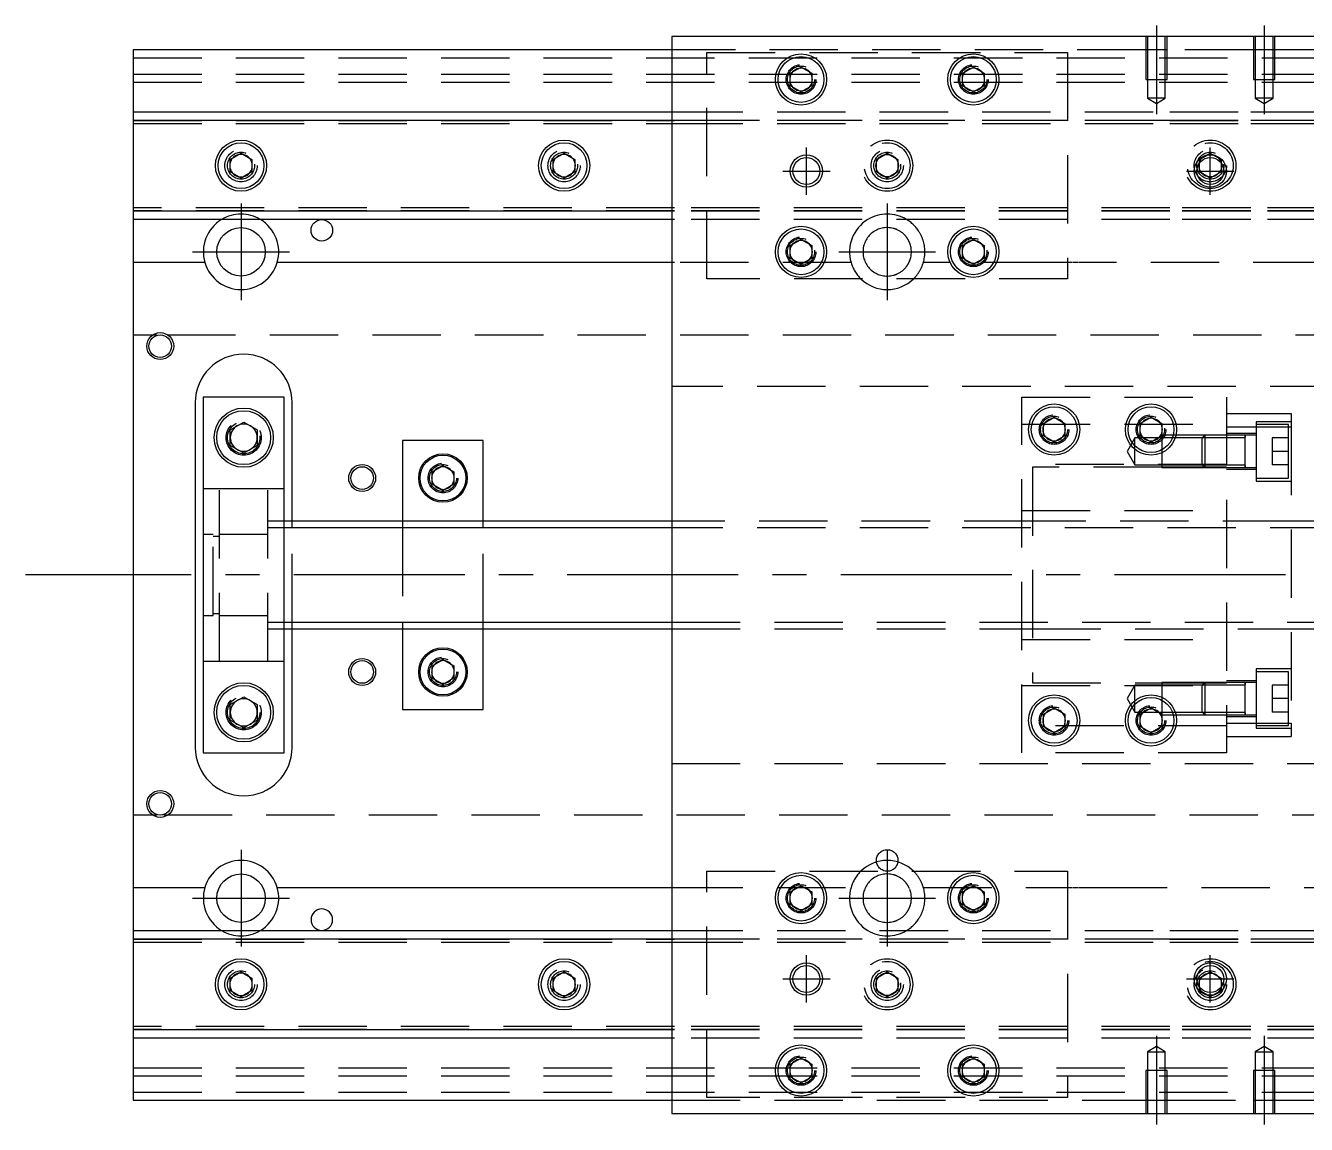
# Model space of a CAD drawing. Extents: x -20 to 632, y -271 to 102.
# Drawn here: x -20 to 217.8, y -102 to 102 of the extents above; entities that cross this region are included whole.
import ezdxf

# ---------------------------------------------------------------- set-up
doc = ezdxf.new("R2010")
doc.units = 0
doc.linetypes.add('CENTER', pattern=[50.8, 31.75, -6.35, 6.35, -6.35])
doc.linetypes.add('DASHED', pattern=[19.05, 12.7, -6.35])
doc.layers.get('0').update_dxf_attribs({"linetype": 'CONTINUOUS'})
doc.layers.add('CENTER', color=1, linetype='CENTER')

msp = doc.modelspace()

# ---------------------------------------------------------------- linework, layer by layer
at = {"color": 7, "linetype": 'CONTINUOUS'}
for p, q in [((300, 100), (100, 100)), ((100, 100), (100, -100)), ((0, 97.5), (0, 86)), ((100, 97.5), (0, 97.5)), ((122, 93.1547), (124, 94.309402)), ((122, 90.8453), (122, 93.1547)), ((124, 94.309402), (126, 93.1547)), ((126, 93.1547), (126, 90.8453)), ((154, 93.1547), (156, 94.309402)), ((154, 90.8453), (154, 93.1547)), ((156, 94.309402), (158, 93.1547)), ((158, 93.1547), (158, 90.8453)), ((124, 89.690598), (122, 90.8453)), ((126, 90.8453), (124, 89.690598)), ((156, 89.690598), (154, 90.8453)), ((158, 90.8453), (156, 89.690598)), ((0, 86), (0, 84.460392)), ((0, 86), (100, 86)), ((0, 84.460392), (0, 67.539608)), ((0, 84.460392), (100, 84.460392)), ((18, 77.1547), (20, 78.309402)), ((18, 74.8453), (18, 77.1547)), ((20, 78.309402), (22, 77.1547)), ((22, 77.1547), (22, 74.8453)), ((78, 77.1547), (80, 78.309402)), ((78, 74.8453), (78, 77.1547)), ((80, 78.309402), (82, 77.1547)), ((82, 77.1547), (82, 74.8453)), ((20, 73.690598), (18, 74.8453)), ((22, 74.8453), (20, 73.690598)), ((80, 73.690598), (78, 74.8453)), ((82, 74.8453), (80, 73.690598)), ((100, 67.539608), (0, 67.539608)), ((0, 67.539608), (0, 66)), ((100, 66), (0, 66)), ((0, 66), (0, 58)), ((122, 61.1547), (124, 62.309402)), ((124, 62.309402), (126, 61.1547)), ((154, 61.1547), (156, 62.309402)), ((156, 62.309402), (158, 61.1547)), ((122, 58.8453), (122, 61.1547)), ((126, 61.1547), (126, 58.8453)), ((154, 58.8453), (154, 61.1547)), ((158, 61.1547), (158, 58.8453)), ((13.291796, 58), (0, 58)), ((0, 58), (0, -58)), ((100, 58), (26.708204, 58)), ((124, 57.690598), (122, 58.8453)), ((126, 58.8453), (124, 57.690598)), ((156, 57.690598), (154, 58.8453)), ((158, 58.8453), (156, 57.690598)), ((11.5, 32), (11.5, -32)), ((28, 33), (13, 33)), ((13, 33), (13, -33)), ((28, -33), (28, 33)), ((29.5, 10), (29.5, 32)), ((169, 28.1547), (171, 29.309402)), ((171, 29.309402), (173, 28.1547)), ((187, 28.1547), (189, 29.309402)), ((189, 29.309402), (191, 28.1547)), ((18, 26.943376), (20.5, 28.386752)), ((18, 24.056624), (18, 26.943376)), ((20.5, 28.386752), (23, 26.943376)), ((23, 26.943376), (23, 24.056624)), ((169, 25.8453), (169, 28.1547)), ((173, 28.1547), (173, 25.8453)), ((187, 25.8453), (187, 28.1547)), ((191, 28.1547), (191, 25.8453)), ((20.5, 22.613248), (18, 24.056624)), ((23, 24.056624), (20.5, 22.613248)), ((50, 25), (50, 10)), ((65, 25), (50, 25)), ((65, 10), (65, 25)), ((171, 24.690598), (169, 25.8453)), ((173, 25.8453), (171, 24.690598)), ((189, 24.690598), (187, 25.8453)), ((191, 25.8453), (189, 24.690598)), ((206.5, 25.449674), (206.5, 25.949678)), ((55.5, 19.1547), (57.5, 20.309402)), ((55.5, 16.8453), (55.5, 19.1547)), ((57.5, 20.309402), (59.5, 19.1547)), ((59.5, 19.1547), (59.5, 16.8453)), ((206.5, 19.949668), (206.5, 20.449674)), ((57.5, 15.690598), (55.5, 16.8453)), ((59.5, 16.8453), (57.5, 15.690598)), ((100, 10), (28, 10)), ((28, -10), (100, -10)), ((29.5, -32), (29.5, -10)), ((50, -10), (50, -25)), ((65, -25), (65, -10)), ((55.5, -16.8453), (57.5, -15.690598)), ((57.5, -15.690598), (59.5, -16.8453)), ((55.5, -19.1547), (55.5, -16.8453)), ((59.5, -16.8453), (59.5, -19.1547)), ((57.5, -20.309402), (55.5, -19.1547)), ((59.5, -19.1547), (57.5, -20.309402)), ((18, -24.056624), (20.5, -22.613248)), ((20.5, -22.613248), (23, -24.056624)), ((18, -26.943376), (18, -24.056624)), ((23, -24.056624), (23, -26.943376)), ((50, -25), (65, -25)), ((169, -25.8453), (171, -24.690598)), ((169, -28.1547), (169, -25.8453)), ((171, -24.690598), (173, -25.8453)), ((173, -25.8453), (173, -28.1547)), ((187, -25.8453), (189, -24.690598)), ((187, -28.1547), (187, -25.8453)), ((189, -24.690598), (191, -25.8453)), ((191, -25.8453), (191, -28.1547)), ((206.5, -25.949678), (206.5, -25.94865)), ((20.5, -28.386752), (18, -26.943376)), ((23, -26.943376), (20.5, -28.386752)), ((171, -29.309402), (169, -28.1547)), ((173, -28.1547), (171, -29.309402)), ((189, -29.309402), (187, -28.1547)), ((191, -28.1547), (189, -29.309402)), ((13, -33), (28, -33)), ((0, -58), (0, -66)), ((0, -58), (13.291796, -58)), ((26.708204, -58), (100, -58)), ((122, -58.8453), (124, -57.690598)), ((122, -61.1547), (122, -58.8453)), ((124, -57.690598), (126, -58.8453)), ((126, -58.8453), (126, -61.1547)), ((154, -58.8453), (156, -57.690598)), ((154, -61.1547), (154, -58.8453)), ((156, -57.690598), (158, -58.8453)), ((158, -58.8453), (158, -61.1547)), ((124, -62.309402), (122, -61.1547)), ((126, -61.1547), (124, -62.309402)), ((156, -62.309402), (154, -61.1547)), ((158, -61.1547), (156, -62.309402)), ((0, -66), (0, -67.539608)), ((0, -66), (100, -66)), ((0, -67.539608), (100, -67.539608)), ((0, -67.539608), (0, -84.460392)), ((18, -74.8453), (20, -73.690598)), ((20, -73.690598), (22, -74.8453)), ((78, -74.8453), (80, -73.690598)), ((80, -73.690598), (82, -74.8453)), ((18, -77.1547), (18, -74.8453)), ((22, -74.8453), (22, -77.1547)), ((78, -77.1547), (78, -74.8453)), ((82, -74.8453), (82, -77.1547)), ((20, -78.309402), (18, -77.1547)), ((22, -77.1547), (20, -78.309402)), ((80, -78.309402), (78, -77.1547)), ((82, -77.1547), (80, -78.309402)), ((100, -84.460392), (0, -84.460392)), ((0, -84.460392), (0, -86)), ((100, -86), (0, -86)), ((0, -86), (0, -97.5)), ((122, -90.8453), (124, -89.690598)), ((124, -89.690598), (126, -90.8453)), ((154, -90.8453), (156, -89.690598)), ((156, -89.690598), (158, -90.8453)), ((122, -93.1547), (122, -90.8453)), ((126, -90.8453), (126, -93.1547)), ((154, -93.1547), (154, -90.8453)), ((158, -90.8453), (158, -93.1547)), ((124, -94.309402), (122, -93.1547)), ((126, -93.1547), (124, -94.309402)), ((156, -94.309402), (154, -93.1547)), ((158, -93.1547), (156, -94.309402)), ((0, -97.5), (100, -97.5)), ((100, -100), (300, -100))]:
    msp.add_line(p, q, dxfattribs=at)
at = {"color": 3, "linetype": 'DASHED'}
for p, q in [((188.000006, 100), (188.000006, 92)), ((188.35, 100), (188.35, 92)), ((191.65, 92), (191.65, 100)), ((191.999994, 92), (191.999994, 100)), ((208.000006, 100), (208.000006, 92)), ((208.35, 100), (208.35, 92)), ((211.65, 92), (211.65, 100)), ((211.999994, 92), (211.999994, 100)), ((0, 96), (400, 96)), ((188.000006, 97.5), (100, 97.5)), ((106.5, 55), (106.5, 97)), ((106.5, 97), (173.5, 97)), ((173.5, 97), (173.5, 55)), ((191.999994, 97.5), (188.000006, 97.5)), ((208.000006, 97.5), (191.999994, 97.5)), ((211.999994, 97.5), (208.000006, 97.5)), ((300, 97.5), (211.999994, 97.5)), ((0, 93), (400, 93)), ((0, 91.5), (400, 91.5)), ((188.000006, 92), (191.999994, 92)), ((188.35, 92), (188.35, 88.5)), ((191.65, 88.5), (191.65, 92)), ((208.000006, 92), (211.999994, 92)), ((208.35, 92), (208.35, 88.5)), ((211.65, 88.5), (211.65, 92)), ((191.65, 88.5), (188.35, 88.5)), ((188.35, 88.5), (190, 87.547372)), ((190, 87.547372), (191.65, 88.5)), ((211.65, 88.5), (208.35, 88.5)), ((208.35, 88.5), (210, 87.547372)), ((210, 87.547372), (211.65, 88.5)), ((100, 86), (100.5, 86)), ((100.5, 86), (192.5, 86)), ((192.5, 86), (207.5, 86)), ((207.5, 86), (299.5, 86)), ((0, 84.403994), (100.5, 84.403994)), ((0, 83.8), (100.5, 83.8)), ((100, 84.460392), (100.5, 84.460392)), ((100.5, 84.460392), (192.5, 84.460392)), ((192.5, 84.403994), (100.5, 84.403994)), ((100.5, 83.8), (192.5, 83.8)), ((192.5, 84.460392), (207.5, 84.460392)), ((192.5, 84.403994), (207.5, 84.403994)), ((192.5, 83.8), (207.5, 83.8)), ((207.5, 84.460392), (299.5, 84.460392)), ((299.5, 84.403994), (207.5, 84.403994)), ((207.5, 83.8), (299.5, 83.8)), ((22.483582, 76.286038), (22.5, 76)), ((82.483582, 76.286038), (82.5, 76)), ((138, 77.1547), (140, 78.309402)), ((138, 74.8453), (138, 77.1547)), ((140, 78.309402), (142, 77.1547)), ((142, 77.1547), (142, 74.8453)), ((142.483582, 76.286038), (142.5, 76)), ((198, 77.1547), (200, 78.309402)), ((198, 74.8453), (198, 77.1547)), ((200, 78.309402), (202, 77.1547)), ((202, 77.1547), (202, 74.8453)), ((202.483582, 76.286038), (202.5, 76)), ((140, 73.690598), (138, 74.8453)), ((142, 74.8453), (140, 73.690598)), ((200, 73.690598), (198, 74.8453)), ((202, 74.8453), (200, 73.690598)), ((100.5, 68.2), (0, 68.2)), ((100.5, 67.596006), (0, 67.596006)), ((100.5, 67.539608), (100, 67.539608)), ((192.5, 68.2), (100.5, 68.2)), ((192.5, 67.596006), (100.5, 67.596006)), ((192.5, 67.539608), (100.5, 67.539608)), ((207.5, 68.2), (192.5, 68.2)), ((207.5, 67.596006), (192.5, 67.596006)), ((207.5, 67.539608), (192.5, 67.539608)), ((299.5, 68.2), (207.5, 68.2)), ((299.5, 67.596006), (207.5, 67.596006)), ((299.5, 67.539608), (207.5, 67.539608)), ((100.5, 66), (100, 66)), ((192.5, 66), (100.5, 66)), ((207.5, 66), (192.5, 66)), ((299.5, 66), (207.5, 66)), ((126.483582, 60.286038), (126.5, 60)), ((158.483582, 60.286038), (158.5, 60)), ((100.5, 58), (100, 58)), ((133.291796, 58), (100.5, 58)), ((170.691578, 58), (146.708204, 58)), ((155.464102, 58), (155.359688, 58)), ((156.640312, 58), (156.535898, 58)), ((171.25, 58), (170.691578, 58)), ((173.112542, 58), (171.25, 58)), ((173.5, 58), (173.112542, 58)), ((174.359688, 58), (173.5, 58)), ((175.535898, 58), (174.464102, 58)), ((176.5, 58), (175.640312, 58)), ((176.887458, 58), (176.5, 58)), ((178.75, 58), (176.887458, 58)), ((179.308422, 58), (178.75, 58)), ((220.691578, 58), (179.308422, 58)), ((173.5, 55), (106.5, 55)), ((4.359688, 44.5), (0, 44.5)), ((400, 44.5), (5.640312, 44.5)), ((300, 35), (100, 35)), ((165, 33), (203, 33)), ((165, -33), (165, 33)), ((203, 33), (203, -33)), ((203, 30), (215, 30)), ((215, 30), (215, 27.495454)), ((165, 28), (203, 28)), ((168.5, 27), (168.518502, 27.303588)), ((191.483582, 27.286038), (191.5, 27)), ((203, 27.495454), (215, 27.495454)), ((208.5, 26.249674), (203, 26.249674)), ((208.5, 28.449674), (208.5, 17.449674)), ((215, 28.449674), (208.5, 28.449674)), ((214.5, 27.949674), (208.5, 27.949674)), ((214.5, 17.949674), (214.5, 27.949674)), ((215, 27.495454), (215, -27.495454)), ((23.477798, 25.864306), (23.5, 25.5)), ((186, 25.449674), (184.556624, 22.949674)), ((186, 20.449674), (186, 25.449674)), ((187.583494, 25.449674), (186, 25.449674)), ((187.59475, 25.439464), (187.583494, 25.449674)), ((190.416436, 25.449674), (187.583494, 25.449674)), ((190.416506, 25.449674), (190.32061, 25.367214)), ((191, 25.449674), (190.416436, 25.449674)), ((191.268656, 25.949668), (191, 25.949668)), ((191, 25.8453), (191, 25.5)), ((191, 25.5), (191, 25.112542)), ((198.49998, 25.449674), (191, 25.449674)), ((191, 25.112542), (191, 23.25)), ((191.541516, 25.949668), (191.268656, 25.949668)), ((193.118168, 25.949668), (191.541516, 25.949668)), ((193.632418, 25.949668), (193.118168, 25.949668)), ((198.99998, 25.949668), (193.632418, 25.949668)), ((199, 25.949674), (198.5, 25.449674)), ((198.5, 20.449674), (198.5, 25.449674)), ((203, 25.449674), (198.5, 25.449674)), ((203, 25.949668), (198.999994, 25.949668)), ((199, 25.949674), (199, 19.949674)), ((203, 25.949674), (199, 25.949674)), ((206.505, 25.949674), (203.00002, 25.949674)), ((206.5, 25.449674), (203.00002, 25.449674)), ((208.5, 25.949674), (206.495, 25.949674)), ((206.5, 25.599876), (206.5, 25.949674)), ((206.5, 25.949674), (206.5, 25.599876)), ((206.5, 20.29947), (206.5, 25.599876)), ((211.5, 25.449674), (211.5, 22.949674)), ((214.5, 25.449674), (211.5, 25.449674)), ((184.556624, 22.949674), (186, 20.449674)), ((191, 23.25), (191, 22.691578)), ((191, 22.691578), (191, 19.949678)), ((211.5, 22.949674), (211.5, 20.449674)), ((214.5, 22.949674), (211.5, 22.949674)), ((203, 20.5), (165, 20.5)), ((167, 20), (167, -20)), ((191, 20), (167, 20)), ((186, 20.449674), (191, 20.449674)), ((191, 20.449674), (198.49998, 20.449674)), ((198.949674, 20), (191, 20)), ((191, 19.949678), (198.99998, 19.949678)), ((198.5, 20.449674), (203, 20.449674)), ((198.5, 20.449674), (199, 19.949674)), ((203, 20), (198.949674, 20)), ((198.999994, 19.949678), (203, 19.949678)), ((199, 19.949674), (203, 19.949674)), ((203, 19.649674), (208.5, 19.649674)), ((203.00002, 20.449674), (206.5, 20.449674)), ((203.00002, 19.949674), (206.505, 19.949674)), ((206.495, 19.949674), (208.5, 19.949674)), ((206.5, 19.949674), (206.5, 20.29947)), ((206.5, 20.29947), (206.5, 19.949674)), ((214.5, 20.449674), (211.5, 20.449674)), ((55, 18), (55.012884, 18.253488)), ((208.5, 17.949674), (214.5, 17.949674)), ((208.5, 17.449674), (215, 17.449674)), ((16, 16), (13, 16)), ((16, -16), (16, 16)), ((25, 16), (16, 16)), ((25, -16), (25, 16)), ((28, 16), (25, 16)), ((165, 12), (203, 12)), ((28, 10), (25, 10)), ((29.5, 8.75), (29.5, 10)), ((50, 10), (50, 8.75)), ((65, 8.75), (65, 10)), ((167, 10), (100, 10)), ((215, 10), (167, 10)), ((300, 10), (215, 10)), ((14.85, 7.5), (13, 7.5)), ((14.85, -7.5), (14.85, 7.5)), ((16, 7.15), (14.85, 7.15)), ((25, 7.5), (16, 7.5)), ((28, 8.75), (25, 8.75)), ((29.5, -8.75), (29.5, 8.75)), ((50, 8.75), (50, -8.75)), ((65, -8.75), (65, 8.75)), ((300, 8.75), (100, 8.75)), ((13, -7.5), (14.85, -7.5)), ((14.85, -7.15), (16, -7.15)), ((16, -7.5), (25, -7.5)), ((25, -8.75), (28, -8.75)), ((29.5, -10), (29.5, -8.75)), ((50, -8.75), (50, -10)), ((65, -10), (65, -8.75)), ((100, -8.75), (300, -8.75)), ((25, -10), (28, -10)), ((100, -10), (167, -10)), ((167, -10), (215, -10)), ((215, -10), (300, -10)), ((165, -12), (203, -12)), ((13, -16), (16, -16)), ((16, -16), (25, -16)), ((25, -16), (28, -16)), ((55, -18), (55.012884, -17.746512)), ((208.5, -17.449674), (208.5, -28.449674)), ((215, -17.449674), (208.5, -17.449674)), ((214.5, -17.949674), (208.5, -17.949674)), ((214.5, -27.949674), (214.5, -17.949674)), ((165, -20.5), (203, -20.5)), ((167, -20), (191, -20)), ((186, -20.449674), (184.556624, -22.949674)), ((186, -25.449674), (186, -20.449674)), ((191, -20.449674), (186, -20.449674)), ((191, -19.949678), (191, -22.691578)), ((198.99998, -19.949678), (191, -19.949678)), ((191, -20), (198.949674, -20)), ((198.49998, -20.449674), (191, -20.449674)), ((199, -19.949674), (198.5, -20.449674)), ((198.5, -25.449674), (198.5, -20.449674)), ((203, -20.449674), (198.5, -20.449674)), ((198.949674, -20), (203, -20)), ((203, -19.949678), (198.999994, -19.949678)), ((199, -19.949674), (199, -25.949674)), ((203, -19.949674), (199, -19.949674)), ((208.5, -19.649674), (203, -19.649674)), ((206.505, -19.949674), (203.00002, -19.949674)), ((206.5, -20.449674), (203.00002, -20.449674)), ((208.5, -19.949674), (206.495, -19.949674)), ((206.5, -20.29947), (206.5, -19.949674)), ((206.5, -19.949674), (206.5, -20.29947)), ((206.5, -25.599876), (206.5, -20.29947)), ((211.5, -20.449674), (211.5, -22.949674)), ((214.5, -20.449674), (211.5, -20.449674)), ((184.556624, -22.949674), (186, -25.449674)), ((191, -22.691578), (191, -23.25)), ((191, -23.25), (191, -25.112542)), ((214.5, -22.949674), (211.5, -22.949674)), ((211.5, -22.949674), (211.5, -25.449674)), ((17.5, -25.5), (17.520026, -25.153944)), ((186, -25.449674), (187.583654, -25.449674)), ((187.583654, -25.449674), (190.416258, -25.449674)), ((190.416258, -25.449674), (191, -25.449674)), ((191, -25.112542), (191, -25.5)), ((191, -25.449674), (198.49998, -25.449674)), ((191, -25.5), (191, -25.8453)), ((191, -25.949668), (191.268656, -25.949668)), ((191.268656, -25.949668), (191.541516, -25.949668)), ((191.541516, -25.949668), (193.118168, -25.949668)), ((193.118168, -25.949668), (193.632418, -25.949668)), ((193.632418, -25.949668), (198.99998, -25.949668)), ((198.5, -25.449674), (203, -25.449674)), ((198.5, -25.449674), (199, -25.949674)), ((198.999994, -25.949668), (203, -25.949668)), ((199, -25.949674), (203, -25.949674)), ((203.00002, -25.449674), (206.5, -25.449674)), ((203.00002, -25.949674), (206.505, -25.949674)), ((206.495, -25.949674), (208.5, -25.949674)), ((206.5, -25.949674), (206.5, -25.599876)), ((206.5, -25.599876), (206.5, -25.949674)), ((214.5, -25.449674), (211.5, -25.449674)), ((203, -28), (165, -28)), ((168.5, -27), (168.518502, -26.696412)), ((186.5, -27), (186.518502, -26.696412)), ((203, -26.249674), (208.5, -26.249674)), ((203, -27.495454), (215, -27.495454)), ((208.5, -27.949674), (214.5, -27.949674)), ((208.5, -28.449674), (215, -28.449674)), ((215, -27.495454), (215, -30)), ((203, -30), (215, -30)), ((203, -33), (165, -33)), ((100, -35), (300, -35)), ((0, -44.5), (4.359688, -44.5)), ((5.640312, -44.5), (400, -44.5)), ((106.5, -97), (106.5, -55)), ((106.5, -55), (173.5, -55)), ((173.5, -55), (173.5, -97)), ((100, -58), (100.5, -58)), ((100.5, -58), (133.291796, -58)), ((146.708204, -58), (170.691578, -58)), ((155.359688, -58), (155.464102, -58)), ((156.535898, -58), (156.640312, -58)), ((170.691578, -58), (171.25, -58)), ((171.25, -58), (173.112542, -58)), ((173.112542, -58), (173.5, -58)), ((173.5, -58), (174.359688, -58)), ((174.464102, -58), (175.535898, -58)), ((175.640312, -58), (176.5, -58)), ((176.5, -58), (176.887458, -58)), ((176.887458, -58), (178.75, -58)), ((178.75, -58), (179.308422, -58)), ((179.308422, -58), (220.691578, -58)), ((121.5, -60), (121.512884, -59.746512)), ((100, -66), (100.5, -66)), ((100.5, -66), (192.5, -66)), ((192.5, -66), (207.5, -66)), ((207.5, -66), (299.5, -66)), ((0, -67.596006), (100.5, -67.596006)), ((0, -68.2), (100.5, -68.2)), ((100, -67.539608), (100.5, -67.539608)), ((100.5, -67.539608), (192.5, -67.539608)), ((192.5, -67.596006), (100.5, -67.596006)), ((100.5, -68.2), (192.5, -68.2)), ((192.5, -67.539608), (207.5, -67.539608)), ((192.5, -67.596006), (207.5, -67.596006)), ((192.5, -68.2), (207.5, -68.2)), ((207.5, -67.539608), (299.5, -67.539608)), ((299.5, -67.596006), (207.5, -67.596006)), ((207.5, -68.2), (299.5, -68.2)), ((138, -74.8453), (140, -73.690598)), ((140, -73.690598), (142, -74.8453)), ((198, -74.8453), (200, -73.690598)), ((200, -73.690598), (202, -74.8453)), ((17.5, -76), (17.534018, -75.588984)), ((77.5, -76), (77.534018, -75.588984)), ((138, -77.1547), (138, -74.8453)), ((142, -74.8453), (142, -77.1547)), ((142.483582, -75.713962), (142.5, -76)), ((198, -77.1547), (198, -74.8453)), ((202, -74.8453), (202, -77.1547)), ((202.483582, -75.713962), (202.5, -76)), ((140, -78.309402), (138, -77.1547)), ((142, -77.1547), (140, -78.309402)), ((200, -78.309402), (198, -77.1547)), ((202, -77.1547), (200, -78.309402)), ((100.5, -83.8), (0, -83.8)), ((100.5, -84.403994), (0, -84.403994)), ((100.5, -84.460392), (100, -84.460392)), ((192.5, -83.8), (100.5, -83.8)), ((192.5, -84.403994), (100.5, -84.403994)), ((192.5, -84.460392), (100.5, -84.460392)), ((207.5, -83.8), (192.5, -83.8)), ((207.5, -84.403994), (192.5, -84.403994)), ((207.5, -84.460392), (192.5, -84.460392)), ((299.5, -83.8), (207.5, -83.8)), ((299.5, -84.403994), (207.5, -84.403994)), ((299.5, -84.460392), (207.5, -84.460392)), ((100.5, -86), (100, -86)), ((192.5, -86), (100.5, -86)), ((190, -87.547372), (188.35, -88.5)), ((191.65, -88.5), (190, -87.547372)), ((207.5, -86), (192.5, -86)), ((299.5, -86), (207.5, -86)), ((210, -87.547372), (208.35, -88.5)), ((211.65, -88.5), (210, -87.547372)), ((188.35, -88.5), (191.65, -88.5)), ((188.35, -88.5), (188.35, -92)), ((191.65, -92), (191.65, -88.5)), ((208.35, -88.5), (211.65, -88.5)), ((208.35, -88.5), (208.35, -92)), ((211.65, -92), (211.65, -88.5)), ((0, -91.5), (400, -91.5)), ((191.999994, -92), (188.000006, -92)), ((188.000006, -92), (188.000006, -100)), ((188.35, -92), (188.35, -100)), ((191.65, -100), (191.65, -92)), ((191.999994, -100), (191.999994, -92)), ((211.999994, -92), (208.000006, -92)), ((208.000006, -92), (208.000006, -100)), ((208.35, -92), (208.35, -100)), ((211.65, -100), (211.65, -92)), ((211.999994, -100), (211.999994, -92)), ((0, -93), (400, -93)), ((0, -96), (400, -96)), ((100, -97.5), (188.000006, -97.5)), ((173.5, -97), (106.5, -97)), ((188.000006, -97.5), (191.999994, -97.5)), ((191.999994, -97.5), (208.000006, -97.5)), ((208.000006, -97.5), (211.999994, -97.5)), ((211.999994, -97.5), (300, -97.5))]:
    msp.add_line(p, q, dxfattribs=at)
at = {"color": 3, "linetype": 'CONTINUOUS'}
for p, q in [((100, 8.75), (28, 8.75)), ((28, -8.75), (100, -8.75))]:
    msp.add_line(p, q, dxfattribs=at)
at = {"color": 7, "linetype": 'CONTINUOUS'}
for centre, radius in [((124, 92), 4.75), ((124, 92), 4.25), ((156, 92), 4.75), ((156, 92), 4.25), ((20, 76), 4.75), ((20, 76), 4.25), ((80, 76), 4.75), ((80, 76), 4.25), ((125, 75), 2.5), ((140, 76), 2.1), ((200, 75), 3), ((200, 75), 2.5), ((200, 76), 2.1), ((20, 60), 4.5), ((35, 64), 2), ((124, 60), 4.75), ((124, 60), 4.25), ((156, 60), 4.75), ((156, 60), 4.25), ((5, 42.5), 2.1), ((20.5, 25.5), 5.5), ((171, 27), 4.75), ((171, 27), 4.25), ((189, 27), 4.75), ((189, 27), 4.25), ((20.5, 25.5), 5), ((57.5, 18), 4.5), ((57.5, 18), 4.25), ((42.5, 18), 2.1), ((57.5, -18), 4.5), ((57.5, -18), 4.25), ((42.5, -18), 2.1), ((20.5, -25.5), 5.5), ((20.5, -25.5), 5), ((171, -27), 4.75), ((171, -27), 4.25), ((189, -27), 4.75), ((189, -27), 4.25), ((5, -42.5), 2.1), ((20, -60), 4.5), ((124, -60), 4.75), ((124, -60), 4.25), ((156, -60), 4.75), ((156, -60), 4.25), ((20, -76), 4.75), ((80, -76), 4.75), ((20, -76), 4.25), ((80, -76), 4.25), ((125, -75), 2.5), ((200, -75), 3), ((200, -75), 2.5), ((140, -76), 2.1), ((200, -76), 2.1), ((124, -92), 4.75), ((124, -92), 4.25), ((156, -92), 4.75), ((156, -92), 4.25)]:
    msp.add_circle(centre, radius, dxfattribs=at)
at = {"color": 3, "linetype": 'DASHED'}
for centre, radius in [((124, 92), 2.75), ((124, 92), 2.5), ((156, 92), 2.75), ((156, 92), 2.5), ((20, 76), 3), ((20, 76), 2.5), ((80, 76), 3), ((80, 76), 2.5), ((140, 76), 4.75), ((140, 76), 4.25), ((140, 76), 3), ((140, 76), 2.5), ((200, 76), 4.75), ((200, 76), 4.25), ((200, 76), 3), ((200, 76), 2.5), ((124, 60), 2.75), ((124, 60), 2.5), ((156, 60), 2.75), ((156, 60), 2.5), ((20.5, 25.5), 3.25), ((171, 27), 2.75), ((171, 27), 2.5), ((189, 27), 2.75), ((189, 27), 2.5), ((20.5, 25.5), 3), ((57.5, 18), 2.75), ((57.5, 18), 2.5), ((57.5, -18), 2.75), ((57.5, -18), 2.5), ((20.5, -25.5), 3.25), ((20.5, -25.5), 3), ((171, -27), 2.75), ((171, -27), 2.5), ((189, -27), 2.75), ((189, -27), 2.5), ((140, -53), 2), ((124, -60), 2.75), ((124, -60), 2.5), ((156, -60), 2.75), ((156, -60), 2.5), ((140, -76), 4.75), ((200, -76), 4.75), ((20, -76), 3), ((20, -76), 2.5), ((80, -76), 3), ((80, -76), 2.5), ((140, -76), 4.25), ((140, -76), 3), ((140, -76), 2.5), ((200, -76), 4.25), ((200, -76), 3), ((200, -76), 2.5), ((124, -92), 2.75), ((124, -92), 2.5), ((156, -92), 2.75), ((156, -92), 2.5)]:
    msp.add_circle(centre, radius, dxfattribs=at)
at = {"color": 3, "linetype": 'CONTINUOUS'}
for centre, radius in [((125, 75), 3), ((5, 42.5), 2.5), ((42.5, 18), 2.5), ((42.5, -18), 2.5), ((5, -42.5), 2.5), ((125, -75), 3)]:
    msp.add_circle(centre, radius, dxfattribs=at)
at = {"color": 7, "linetype": 'CONTINUOUS'}
for centre, radius, start, end in [((124, 92), 2.1, 137.75279, 162.24721), ((124, 92), 2.1, 102.24721, 137.75279), ((124, 92), 2.1, 77.75279, 102.24721), ((124, 92), 2.1, 42.24721, 77.75279), ((124, 92), 2.1, 17.75279, 42.24721), ((156, 92), 2.1, 137.75279, 162.24721), ((156, 92), 2.1, 102.24721, 137.75279), ((156, 92), 2.1, 77.75279, 102.24721), ((156, 92), 2.1, 42.24721, 77.75279), ((156, 92), 2.1, 17.75279, 42.24721), ((124, 92), 2.1, 162.24721, 180), ((124, 92), 2.1, 180, 197.75279), ((124, 92), 2.1, 197.75279, 222.24721), ((124, 92), 2.1, 222.24721, 257.75279), ((124, 92), 2.1, 282.24721, 317.75279), ((124, 92), 2.1, 317.75279, 342.24721), ((124, 92), 2.1, 342.24721, 17.75279), ((156, 92), 2.1, 162.24721, 180), ((156, 92), 2.1, 180, 197.75279), ((156, 92), 2.1, 197.75279, 222.24721), ((156, 92), 2.1, 222.24721, 257.75279), ((156, 92), 2.1, 282.24721, 317.75279), ((156, 92), 2.1, 317.75279, 342.24721), ((156, 92), 2.1, 342.24721, 17.75279), ((124, 92), 2.1, 257.75279, 282.24721), ((156, 92), 2.1, 257.75279, 282.24721), ((20, 76), 2.1, 162.24721, 180), ((20, 76), 2.1, 137.75279, 162.24721), ((20, 76), 2.1, 102.24721, 137.75279), ((20, 76), 2.1, 77.75279, 102.24721), ((20, 76), 2.1, 42.24721, 77.75279), ((20, 76), 2.1, 17.75279, 42.24721), ((20, 76), 2.1, 342.24721, 17.75279), ((80, 76), 2.1, 162.24721, 180), ((80, 76), 2.1, 137.75279, 162.24721), ((80, 76), 2.1, 102.24721, 137.75279), ((80, 76), 2.1, 77.75279, 102.24721), ((80, 76), 2.1, 42.24721, 77.75279), ((80, 76), 2.1, 17.75279, 42.24721), ((80, 76), 2.1, 342.24721, 17.75279), ((20, 76), 2.1, 180, 197.75279), ((20, 76), 2.1, 197.75279, 222.24721), ((20, 76), 2.1, 222.24721, 257.75279), ((20, 76), 2.1, 257.75279, 282.24721), ((20, 76), 2.1, 282.24721, 317.75279), ((20, 76), 2.1, 317.75279, 342.24721), ((80, 76), 2.1, 180, 197.75279), ((80, 76), 2.1, 197.75279, 222.24721), ((80, 76), 2.1, 222.24721, 257.75279), ((80, 76), 2.1, 257.75279, 282.24721), ((80, 76), 2.1, 282.24721, 317.75279), ((80, 76), 2.1, 317.75279, 342.24721), ((20, 60), 7, 121.002719, 196.60155), ((20, 60), 7, 343.39845, 58.997281), ((124, 60), 2.1, 102.24721, 137.75279), ((124, 60), 2.1, 77.75279, 102.24721), ((124, 60), 2.1, 42.24721, 77.75279), ((156, 60), 2.1, 102.24721, 137.75279), ((156, 60), 2.1, 77.75279, 102.24721), ((156, 60), 2.1, 42.24721, 77.75279), ((124, 60), 2.1, 162.24721, 180), ((124, 60), 2.1, 180, 197.75279), ((124, 60), 2.1, 137.75279, 162.24721), ((124, 60), 2.1, 17.75279, 42.24721), ((124, 60), 2.1, 342.24721, 17.75279), ((156, 60), 2.1, 162.24721, 180), ((156, 60), 2.1, 180, 197.75279), ((156, 60), 2.1, 137.75279, 162.24721), ((156, 60), 2.1, 17.75279, 42.24721), ((156, 60), 2.1, 342.24721, 17.75279), ((20, 60), 7, 196.60155, 343.39845), ((124, 60), 2.1, 197.75279, 222.24721), ((124, 60), 2.1, 222.24721, 257.75279), ((124, 60), 2.1, 257.75279, 282.24721), ((124, 60), 2.1, 282.24721, 317.75279), ((124, 60), 2.1, 317.75279, 342.24721), ((156, 60), 2.1, 197.75279, 222.24721), ((156, 60), 2.1, 222.24721, 257.75279), ((156, 60), 2.1, 257.75279, 282.24721), ((156, 60), 2.1, 282.24721, 317.75279), ((156, 60), 2.1, 317.75279, 342.24721), ((20.5, 32), 9, 90, 180), ((20.5, 32), 9, 0, 90), ((171, 27), 2.1, 102.24721, 137.75279), ((171, 27), 2.1, 77.75279, 102.24721), ((171, 27), 2.1, 42.24721, 77.75279), ((189, 27), 2.1, 102.24721, 137.75279), ((189, 27), 2.1, 77.75279, 102.24721), ((189, 27), 2.1, 42.24721, 77.75279), ((20.5, 25.5), 2.5, 120, 180), ((20.5, 25.5), 2.5, 60, 120), ((20.5, 25.5), 2.5, 0, 60), ((171, 27), 2.1, 162.24721, 180), ((171, 27), 2.1, 180, 197.75279), ((171, 27), 2.1, 137.75279, 162.24721), ((171, 27), 2.1, 197.75279, 222.24721), ((171, 27), 2.1, 17.75279, 42.24721), ((171, 27), 2.1, 317.75279, 342.24721), ((171, 27), 2.1, 342.24721, 17.75279), ((189, 27), 2.1, 162.24721, 180), ((189, 27), 2.1, 180, 197.75279), ((189, 27), 2.1, 137.75279, 162.24721), ((189, 27), 2.1, 197.75279, 222.24721), ((189, 27), 2.1, 17.75279, 42.24721), ((189, 27), 2.1, 317.75279, 342.24721), ((189, 27), 2.1, 342.24721, 17.75279), ((20.5, 25.5), 2.5, 180, 240), ((20.5, 25.5), 2.5, 300, 0), ((171, 27), 2.1, 222.24721, 257.75279), ((171, 27), 2.1, 257.75279, 282.24721), ((171, 27), 2.1, 282.24721, 317.75279), ((189, 27), 2.1, 222.24721, 257.75279), ((189, 27), 2.1, 257.75279, 282.24721), ((189, 27), 2.1, 282.24721, 317.75279), ((20.5, 25.5), 2.5, 240, 300), ((57.5, 18), 2.1, 137.75279, 162.24721), ((57.5, 18), 2.1, 102.24721, 137.75279), ((57.5, 18), 2.1, 77.75279, 102.24721), ((57.5, 18), 2.1, 42.24721, 77.75279), ((57.5, 18), 2.1, 17.75279, 42.24721), ((57.5, 18), 2.1, 162.24721, 180), ((57.5, 18), 2.1, 180, 197.75279), ((57.5, 18), 2.1, 197.75279, 222.24721), ((57.5, 18), 2.1, 317.75279, 342.24721), ((57.5, 18), 2.1, 342.24721, 17.75279), ((57.5, 18), 2.1, 222.24721, 257.75279), ((57.5, 18), 2.1, 257.75279, 282.24721), ((57.5, 18), 2.1, 282.24721, 317.75279), ((57.5, -18), 2.1, 137.75279, 162.24721), ((57.5, -18), 2.1, 102.24721, 137.75279), ((57.5, -18), 2.1, 77.75279, 102.24721), ((57.5, -18), 2.1, 42.24721, 77.75279), ((57.5, -18), 2.1, 17.75279, 42.24721), ((57.5, -18), 2.1, 162.24721, 180), ((57.5, -18), 2.1, 180, 197.75279), ((57.5, -18), 2.1, 197.75279, 222.24721), ((57.5, -18), 2.1, 317.75279, 342.24721), ((57.5, -18), 2.1, 342.24721, 17.75279), ((57.5, -18), 2.1, 222.24721, 257.75279), ((57.5, -18), 2.1, 257.75279, 282.24721), ((57.5, -18), 2.1, 282.24721, 317.75279), ((20.5, -25.5), 2.5, 120, 180), ((20.5, -25.5), 2.5, 60, 120), ((20.5, -25.5), 2.5, 0, 60), ((20.5, -25.5), 2.5, 180, 240), ((20.5, -25.5), 2.5, 300, 0), ((171, -27), 2.1, 137.75279, 162.24721), ((171, -27), 2.1, 102.24721, 137.75279), ((171, -27), 2.1, 77.75279, 102.24721), ((171, -27), 2.1, 42.24721, 77.75279), ((171, -27), 2.1, 17.75279, 42.24721), ((189, -27), 2.1, 137.75279, 162.24721), ((189, -27), 2.1, 102.24721, 137.75279), ((189, -27), 2.1, 77.75279, 102.24721), ((189, -27), 2.1, 42.24721, 77.75279), ((189, -27), 2.1, 17.75279, 42.24721), ((20.5, -25.5), 2.5, 240, 300), ((171, -27), 2.1, 162.24721, 180), ((171, -27), 2.1, 180, 197.75279), ((171, -27), 2.1, 197.75279, 222.24721), ((171, -27), 2.1, 222.24721, 257.75279), ((171, -27), 2.1, 282.24721, 317.75279), ((171, -27), 2.1, 317.75279, 342.24721), ((171, -27), 2.1, 342.24721, 17.75279), ((189, -27), 2.1, 162.24721, 180), ((189, -27), 2.1, 180, 197.75279), ((189, -27), 2.1, 197.75279, 222.24721), ((189, -27), 2.1, 222.24721, 257.75279), ((189, -27), 2.1, 282.24721, 317.75279), ((189, -27), 2.1, 317.75279, 342.24721), ((189, -27), 2.1, 342.24721, 17.75279), ((171, -27), 2.1, 257.75279, 282.24721), ((189, -27), 2.1, 257.75279, 282.24721), ((20.5, -32), 9, 180, 270), ((20.5, -32), 9, 270, 0), ((20, -60), 7, 16.60155, 163.39845), ((20, -60), 7, 163.39845, 238.997281), ((20, -60), 7, 301.002719, 16.60155), ((124, -60), 2.1, 162.24721, 180), ((124, -60), 2.1, 137.75279, 162.24721), ((124, -60), 2.1, 102.24721, 137.75279), ((124, -60), 2.1, 77.75279, 102.24721), ((124, -60), 2.1, 42.24721, 77.75279), ((124, -60), 2.1, 17.75279, 42.24721), ((124, -60), 2.1, 342.24721, 17.75279), ((156, -60), 2.1, 162.24721, 180), ((156, -60), 2.1, 137.75279, 162.24721), ((156, -60), 2.1, 102.24721, 137.75279), ((156, -60), 2.1, 77.75279, 102.24721), ((156, -60), 2.1, 42.24721, 77.75279), ((156, -60), 2.1, 17.75279, 42.24721), ((156, -60), 2.1, 342.24721, 17.75279), ((124, -60), 2.1, 180, 197.75279), ((124, -60), 2.1, 197.75279, 222.24721), ((124, -60), 2.1, 222.24721, 257.75279), ((124, -60), 2.1, 282.24721, 317.75279), ((124, -60), 2.1, 317.75279, 342.24721), ((156, -60), 2.1, 180, 197.75279), ((156, -60), 2.1, 197.75279, 222.24721), ((156, -60), 2.1, 222.24721, 257.75279), ((156, -60), 2.1, 282.24721, 317.75279), ((156, -60), 2.1, 317.75279, 342.24721), ((35, -64), 2, 90, 270), ((35, -64), 2, 270, 90), ((124, -60), 2.1, 257.75279, 282.24721), ((156, -60), 2.1, 257.75279, 282.24721), ((20, -76), 2.1, 162.24721, 180), ((20, -76), 2.1, 180, 197.75279), ((20, -76), 2.1, 137.75279, 162.24721), ((20, -76), 2.1, 102.24721, 137.75279), ((20, -76), 2.1, 77.75279, 102.24721), ((20, -76), 2.1, 42.24721, 77.75279), ((20, -76), 2.1, 17.75279, 42.24721), ((20, -76), 2.1, 342.24721, 17.75279), ((80, -76), 2.1, 162.24721, 180), ((80, -76), 2.1, 180, 197.75279), ((80, -76), 2.1, 137.75279, 162.24721), ((80, -76), 2.1, 102.24721, 137.75279), ((80, -76), 2.1, 77.75279, 102.24721), ((80, -76), 2.1, 42.24721, 77.75279), ((80, -76), 2.1, 17.75279, 42.24721), ((80, -76), 2.1, 342.24721, 17.75279), ((20, -76), 2.1, 197.75279, 222.24721), ((20, -76), 2.1, 222.24721, 257.75279), ((20, -76), 2.1, 257.75279, 282.24721), ((20, -76), 2.1, 282.24721, 317.75279), ((20, -76), 2.1, 317.75279, 342.24721), ((80, -76), 2.1, 197.75279, 222.24721), ((80, -76), 2.1, 222.24721, 257.75279), ((80, -76), 2.1, 257.75279, 282.24721), ((80, -76), 2.1, 282.24721, 317.75279), ((80, -76), 2.1, 317.75279, 342.24721), ((124, -92), 2.1, 102.24721, 137.75279), ((124, -92), 2.1, 77.75279, 102.24721), ((124, -92), 2.1, 42.24721, 77.75279), ((156, -92), 2.1, 102.24721, 137.75279), ((156, -92), 2.1, 77.75279, 102.24721), ((156, -92), 2.1, 42.24721, 77.75279), ((124, -92), 2.1, 162.24721, 180), ((124, -92), 2.1, 180, 197.75279), ((124, -92), 2.1, 137.75279, 162.24721), ((124, -92), 2.1, 197.75279, 222.24721), ((124, -92), 2.1, 17.75279, 42.24721), ((124, -92), 2.1, 317.75279, 342.24721), ((124, -92), 2.1, 342.24721, 17.75279), ((156, -92), 2.1, 162.24721, 180), ((156, -92), 2.1, 180, 197.75279), ((156, -92), 2.1, 137.75279, 162.24721), ((156, -92), 2.1, 197.75279, 222.24721), ((156, -92), 2.1, 17.75279, 42.24721), ((156, -92), 2.1, 317.75279, 342.24721), ((156, -92), 2.1, 342.24721, 17.75279), ((124, -92), 2.1, 222.24721, 257.75279), ((124, -92), 2.1, 257.75279, 282.24721), ((124, -92), 2.1, 282.24721, 317.75279), ((156, -92), 2.1, 222.24721, 257.75279), ((156, -92), 2.1, 257.75279, 282.24721), ((156, -92), 2.1, 282.24721, 317.75279)]:
    msp.add_arc(centre, radius, start, end, dxfattribs=at)
at = {"color": 3, "linetype": 'DASHED'}
for centre, radius, start, end in [((20, 60), 7, 58.997281, 121.002719), ((140, 60), 7, 58.997281, 121.002719), ((140, 60), 7, 121.002719, 196.60155), ((140, 60), 4.5, 75.659424, 180), ((140, 60), 4.5, 65.521494, 75.659424), ((140, 60), 7, 32.461745, 58.997281), ((140, 60), 4.5, 36.559306, 65.521494), ((140, 60), 4.5, 31.586338, 36.559306), ((140, 60), 4.5, 23.073918, 31.586338), ((140, 60), 7, 18.03032, 32.461745), ((140, 60), 7, 343.39845, 18.03032), ((140, 60), 4.5, 180, 284.340576), ((140, 60), 4.5, 21.057559, 23.073918), ((140, 60), 4.5, 338.942441, 21.057559), ((140, 60), 7, 196.60155, 225.584691), ((140, 60), 4.5, 294.478506, 323.440694), ((140, 60), 4.5, 323.440694, 328.413662), ((140, 60), 4.5, 328.413662, 336.926082), ((140, 60), 4.5, 336.926082, 338.942441), ((140, 60), 7, 327.538255, 341.96968), ((140, 60), 7, 341.96968, 343.39845), ((140, 60), 7, 225.584691, 314.415309), ((140, 60), 4.5, 284.340576, 294.478506), ((140, 60), 7, 314.415309, 327.538255), ((140, -60), 7, 45.584691, 134.415309), ((140, -60), 7, 134.415309, 163.39845), ((140, -60), 4.5, 75.659424, 180), ((140, -60), 4.5, 65.521494, 75.659424), ((140, -60), 4.5, 36.559306, 65.521494), ((140, -60), 7, 32.461745, 45.584691), ((140, -60), 7, 18.03032, 32.461745), ((121, -60), 4.5, 21.057559, 23.073918), ((140, -60), 7, 163.39845, 238.997281), ((140, -60), 4.5, 31.586338, 36.559306), ((140, -60), 4.5, 23.073918, 31.586338), ((140, -60), 4.5, 338.942441, 21.057559), ((140, -60), 7, 16.60155, 18.03032), ((140, -60), 7, 341.96968, 16.60155), ((140, -60), 4.5, 180, 284.340576), ((140, -60), 4.5, 328.413662, 336.926082), ((140, -60), 4.5, 336.926082, 338.942441), ((140, -60), 4.5, 284.340576, 294.478506), ((140, -60), 4.5, 294.478506, 323.440694), ((140, -60), 7, 301.002719, 327.538255), ((140, -60), 4.5, 323.440694, 328.413662), ((140, -60), 7, 327.538255, 341.96968), ((20, -60), 7, 238.997281, 301.002719), ((140, -60), 7, 238.997281, 301.002719)]:
    msp.add_arc(centre, radius, start, end, dxfattribs=at)
at = {"layer": 'CENTER', "color": 1, "linetype": 'CENTER'}
for p, q in [((190, 102), (190, 85.547372)), ((210, 102), (210, 85.547372)), ((125, 70.6), (125, 79.4)), ((200, 70.6), (200, 79.4)), ((120.6, 75), (129.4, 75)), ((195.6, 75), (204.4, 75)), ((20, 69), (20, 51)), ((140, 69), (140, 51)), ((11, 60), (29, 60)), ((131, 60), (149, 60)), ((467.945, 0), (-20, 0)), ((20, -51), (20, -69)), ((140, -51), (140, -69)), ((11, -60), (29, -60)), ((131, -60), (149, -60)), ((125, -79.4), (125, -70.6)), ((200, -79.4), (200, -70.6)), ((120.6, -75), (129.4, -75)), ((195.6, -75), (204.4, -75)), ((190, -85.547372), (190, -102)), ((210, -85.547372), (210, -102))]:
    msp.add_line(p, q, dxfattribs=at)

doc.saveas('drawing.dxf')
